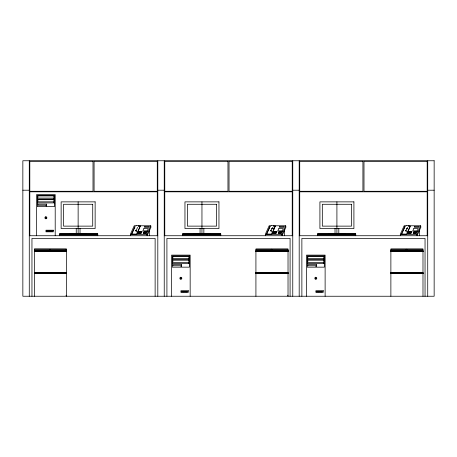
<?xml version="1.0" encoding="UTF-8"?>
<svg xmlns="http://www.w3.org/2000/svg" width="457" height="457" viewBox="0 0 457 457"><rect width="100%" height="100%" fill="white"/><g stroke="black" fill="none" stroke-linecap="round" stroke-linejoin="round"><path stroke-width="0.69" d="M49.664 249.591C49.836 252.281 50.87 247.414 50.264 250.625M272.041 250.162L271.995 249.596L271.824 250.625M406.159 249.785C405.656 249.882 407.044 251.379 406.97 249.785C406.353 248.471 407.53 250.367 406.673 250.699M49.733 249.825L49.767 250.242M406.279 250.242L406.336 249.579M50.344 249.471L50.053 249.208L50.481 249.768M271.966 249.619C271.012 249.105 271.612 249.128 272.041 249.768M406.684 249.236L406.953 249.579M271.812 249.356L271.601 249.208M49.744 249.83L50.207 249.505L50.327 250.247M271.886 250.247L271.886 249.699M406.844 250.247L406.844 249.699M130.571 235.732L130.359 234.338L134.204 225.769L136.272 225.769M135.118 226.038L131.513 234.07L136.689 234.07L140.288 226.038L138.997 226.038M131.862 233.915L134.906 227.118M137.608 227.318L135.918 231.088L135.78 230.162L136.54 232.013M137.037 233.915L140.288 226.038M150.759 225.769L150.964 227.163L147.12 235.732L146.914 234.338L150.759 225.769L138.34 225.769M265.528 235.732L265.317 234.338L269.162 225.769L271.23 225.769M270.076 226.038L266.471 234.07L271.647 234.07L275.245 226.038L273.309 226.038M266.819 233.915L267.374 232.682M267.928 231.448L270.144 226.501M272.566 227.318L270.875 231.088L270.738 230.162L271.498 232.013M271.995 233.915L273.103 231.448M273.657 230.208L275.245 226.038M285.716 225.769L285.922 227.163L282.078 235.732L281.872 234.338L285.716 225.769L273.297 225.769M400.486 235.732L400.275 234.338L404.119 225.769L406.187 225.769M405.033 226.038L401.429 234.07L406.604 234.07L410.203 226.038L408.267 226.038M401.777 233.915L402.331 232.682M402.885 231.448L405.102 226.501M407.524 227.318L405.833 231.088L405.696 230.162L406.456 232.013M407.227 233.298L410.277 226.501L408.981 226.501M420.674 225.769L420.88 227.163L417.035 235.732L416.83 234.338L420.674 225.769L408.255 225.769M49.687 249.613L49.75 249.465M50.133 250.122L50.116 249.79M271.378 249.579L271.321 250.242M271.372 250.625L272.041 250.173M271.692 250.122L271.669 249.79M271.875 250.242L271.378 250.35M406.65 250.122L406.627 249.79M49.984 249.785L49.979 250.156M271.538 249.785L271.538 250.156M271.241 249.613L271.309 250.47M406.342 249.305L406.673 249.288M406.496 249.785L406.496 250.156M271.172 250.173L271.292 250.499M271.812 250.585L271.492 250.653M406.77 250.585L406.353 250.585M274.223 227.78L272.772 228.711L271.395 228.711M271.521 249.453L271.881 249.705M406.479 249.453L406.839 249.705M22.85 190.209L29.277 190.209M157.808 190.209L164.234 190.209M292.766 190.209L299.192 190.209M427.723 190.209L434.15 190.209M37.371 199.149L54.4 199.149M37.371 202.902L54.4 202.902M136.369 225.467L138.442 225.467M271.327 225.467L273.4 225.467M406.284 225.467L408.358 225.467M138.42 226.501L140.362 226.501M274.023 226.501L275.32 226.501M406.353 228.711L407.73 228.711M69.727 234.121L86.544 234.121M193.545 234.121L210.369 234.121M328.503 234.121L345.326 234.121M130.359 234.338L146.914 234.338M265.317 234.338L281.872 234.338M400.275 234.338L416.83 234.338M59.461 234.824L97.752 234.824M182.48 234.824L220.771 234.824M317.438 234.824L355.729 234.824M29.277 235.732L157.808 235.732M164.234 235.732L292.766 235.732M299.192 235.732L427.723 235.732M34.361 249.111L66.471 249.168L65.928 250.282L66.471 250.282M255.92 249.191L288.03 249.168M390.878 249.168L422.988 249.168M287.487 250.282L288.03 250.282M34.361 250.807L66.471 250.784M255.92 250.784L288.03 250.807M390.878 250.784L422.988 250.807M422.988 250.847L390.878 250.904L422.988 250.91M34.361 251.19L66.471 251.19L34.361 251.264M34.361 251.344L66.471 251.367M255.92 251.327L288.03 251.304M390.878 251.304L422.988 251.327M34.361 251.464L66.471 251.39M255.92 251.47L288.03 251.47M390.878 251.464L422.988 251.459M34.361 251.561L66.471 251.561M255.92 251.561L288.03 251.561M390.878 251.561L422.988 251.561M34.361 251.653L66.471 251.653M255.92 251.653L288.03 251.653M390.878 251.653L422.988 251.653M172.329 259.667L189.358 259.667M307.287 259.667L324.316 259.667M172.329 263.421L189.358 263.421M307.287 263.421L324.316 263.421M34.361 272.601L66.471 272.601M255.92 272.601L288.03 272.601M390.878 272.601L422.988 272.601M66.471 272.903L34.361 272.903L66.471 272.96M288.03 272.903L255.92 272.903L288.03 272.96M390.878 272.903L422.988 272.903M390.878 272.96L422.988 272.978M34.361 273.023L66.471 273.075M255.92 273.023L288.03 273.046M390.878 273.046L422.988 273.075M34.361 273.097L66.471 273.16M255.92 273.097L288.03 273.177L255.92 273.195M422.988 273.16L390.878 273.177L422.988 273.206M34.361 273.206L66.471 273.206M34.361 273.303L66.471 273.303M255.92 273.303L288.03 273.303M390.878 273.303L422.988 273.303M34.361 273.406L66.471 273.406M255.92 273.406L288.03 273.406M390.878 273.406L422.988 273.406M65.928 295.296L66.471 295.296M287.487 295.296L288.03 295.296M427.723 160.755L427.723 296.245M427.186 235.732L427.186 191.814L299.729 191.814L299.729 235.732M425.044 296.245L425.044 238.405L301.871 238.405L301.871 296.245M422.988 296.245L422.988 249.042L390.878 249.042L390.878 296.245M419.486 229.374L419.486 235.732M355.729 235.732L355.729 233.841L317.438 233.841L317.438 235.732M338.808 228.449L338.808 234.121M336.912 201.868L336.912 234.121M335.021 228.449L335.021 234.121M325.121 296.245L325.121 255.115L306.487 255.115L306.487 296.245M299.192 160.755L299.192 296.245M292.766 160.755L292.766 296.245M292.229 235.732L292.229 191.814L164.771 191.814L164.771 235.732M290.086 296.245L290.086 238.405L166.914 238.405L166.914 296.245M288.03 296.245L288.03 249.042L255.92 249.054L255.92 296.245M284.528 229.374L284.528 235.732M220.771 235.732L220.771 233.841L182.48 233.841L182.48 235.732M203.851 228.449L203.851 234.121M201.954 201.868L201.954 234.121M200.063 228.449L200.063 234.121M190.163 296.245L190.163 255.115L171.529 255.115L171.529 296.245M164.234 160.755L164.234 296.245M157.808 160.755L157.808 296.245M157.271 235.732L157.271 191.814L29.814 191.814L29.814 235.732M155.129 296.245L155.129 238.405L31.956 238.405L31.956 296.245M149.57 229.374L149.57 235.732M97.752 235.732L97.752 233.841L59.461 233.841L59.461 235.732M80.026 228.449L80.026 234.121M78.136 201.868L78.136 234.121M76.245 228.449L76.245 234.121M66.471 296.245L66.471 249.042L34.361 249.048L34.361 296.245M55.206 235.732L55.206 194.602L36.571 194.602L36.571 235.732M29.277 160.755L29.277 296.245M49.984 249.505L50.11 250.253L49.984 249.505M271.538 249.505L271.669 250.253L271.538 249.505M406.496 249.505L406.627 250.253L406.496 249.505M138.151 233.133L137.974 233.533L138.751 233.533L138.928 233.133L138.151 233.133M138.391 232.596L138.214 233.001L138.991 233.001L139.168 232.596L138.391 232.596M138.631 232.065L138.454 232.464L139.231 232.464L139.408 232.065L138.631 232.065M138.871 231.528L138.694 231.928L139.471 231.928L139.648 231.528L138.871 231.528M139.185 233.133L139.065 233.401L141.384 233.133L139.185 233.133M139.425 232.596L139.305 232.864L141.624 232.596L139.425 232.596M139.665 232.065L139.545 232.327L141.864 232.065L139.665 232.065M139.905 231.528L139.785 231.796L142.104 231.528L139.905 231.528M143.881 228.54L142.841 230.859L147.32 230.859L148.359 228.54L143.881 228.54M144.84 226.398L144.435 227.312L148.913 227.312L149.319 226.398L144.84 226.398M143.452 233.133L143.275 233.533L144.052 233.533L144.229 233.133L143.452 233.133M143.692 232.596L143.515 233.001L144.292 233.001L144.469 232.596L143.692 232.596M143.938 232.065L143.755 232.464L144.532 232.464L144.709 232.065L143.938 232.065M144.178 231.528L143.995 231.928L144.772 231.928L144.949 231.528L144.178 231.528M144.492 233.133L144.309 233.533L145.086 233.533L145.263 233.133L144.492 233.133M144.732 232.596L144.549 233.001L145.326 233.001L145.503 232.596L144.732 232.596M144.972 232.065L144.789 232.464L145.566 232.464L145.743 232.065L144.972 232.065M145.212 231.528L145.029 231.928L145.806 231.928L145.983 231.528L145.212 231.528M145.526 233.133L145.343 233.533L146.12 233.533L146.303 233.133L145.526 233.133M145.766 232.596L145.583 233.001L146.36 233.001L146.543 232.596L145.766 232.596M146.006 232.065L145.823 232.464L146.6 232.464L146.783 232.065L146.006 232.065M146.246 231.528L146.063 231.928L146.84 231.928L147.023 231.528L146.246 231.528M273.109 233.133L272.932 233.533L273.709 233.533L273.886 233.133L273.109 233.133M273.349 232.596L273.172 233.001L273.949 233.001L274.126 232.596L273.349 232.596M273.589 232.065L273.412 232.464L274.189 232.464L274.366 232.065L273.589 232.065M273.829 231.528L273.652 231.928L274.428 231.928L274.606 231.528L273.829 231.528M274.143 233.133L274.023 233.401L276.342 233.133L274.143 233.133M274.383 232.596L274.263 232.864L276.582 232.596L274.383 232.596M274.623 232.065L274.503 232.327L276.822 232.065L274.623 232.065M274.863 231.528L274.743 231.796L277.062 231.528L274.863 231.528M278.839 228.54L277.799 230.859L282.277 230.859L283.317 228.54L278.839 228.54M279.798 226.398L279.393 227.312L283.871 227.312L284.277 226.398L279.798 226.398M278.41 233.133L278.233 233.533L279.01 233.533L279.187 233.133L278.41 233.133M278.65 232.596L278.473 233.001L279.25 233.001L279.427 232.596L278.65 232.596M278.896 232.065L278.713 232.464L279.49 232.464L279.667 232.065L278.896 232.065M279.136 231.528L278.953 231.928L279.73 231.928L279.907 231.528L279.136 231.528M279.45 233.133L279.267 233.533L280.044 233.533L280.221 233.133L279.45 233.133M279.69 232.596L279.507 233.001L280.284 233.001L280.461 232.596L279.69 232.596M279.93 232.065L279.747 232.464L280.524 232.464L280.701 232.065L279.93 232.065M280.17 231.528L279.987 231.928L280.764 231.928L280.941 231.528L280.17 231.528M280.484 233.133L280.301 233.533L281.078 233.533L281.261 233.133L280.484 233.133M280.724 232.596L280.541 233.001L281.318 233.001L281.501 232.596L280.724 232.596M280.964 232.065L280.781 232.464L281.558 232.464L281.74 232.065L280.964 232.065M281.204 231.528L281.021 231.928L281.798 231.928L281.98 231.528L281.204 231.528M408.067 233.133L407.89 233.533L408.667 233.533L408.844 233.133L408.067 233.133M408.307 232.596L408.13 233.001L408.906 233.001L409.084 232.596L408.307 232.596M408.547 232.065L408.369 232.464L409.146 232.464L409.323 232.065L408.547 232.065M408.787 231.528L408.609 231.928L409.386 231.928L409.563 231.528L408.787 231.528M409.101 233.133L408.981 233.401L411.3 233.133L409.101 233.133M409.341 232.596L409.221 232.864L411.54 232.596L409.341 232.596M409.581 232.065L409.461 232.327L411.78 232.065L409.581 232.065M409.82 231.528L409.701 231.796L412.02 231.528L409.82 231.528M413.796 228.54L412.757 230.859L417.235 230.859L418.275 228.54L413.796 228.54M414.756 226.398L414.35 227.312L418.829 227.312L419.235 226.398L414.756 226.398M413.368 233.133L413.191 233.533L413.968 233.533L414.145 233.133L413.368 233.133M413.608 232.596L413.431 233.001L414.208 233.001L414.385 232.596L413.608 232.596M413.853 232.065L413.671 232.464L414.448 232.464L414.625 232.065L413.853 232.065M414.093 231.528L413.911 231.928L414.688 231.928L414.865 231.528L414.093 231.528M414.408 233.133L414.225 233.533L415.002 233.533L415.179 233.133L414.408 233.133M414.648 232.596L414.465 233.001L415.242 233.001L415.419 232.596L414.648 232.596M414.887 232.065L414.705 232.464L415.482 232.464L415.659 232.065L414.887 232.065M415.127 231.528L414.945 231.928L415.721 231.928L415.899 231.528L415.127 231.528M415.442 233.133L415.259 233.533L416.036 233.533L416.218 233.133L415.442 233.133M415.681 232.596L415.499 233.001L416.276 233.001L416.458 232.596L415.681 232.596M415.921 232.065L415.739 232.464L416.516 232.464L416.698 232.065L415.921 232.065M416.161 231.528L415.979 231.928L416.755 231.928L416.938 231.528L416.161 231.528M46.191 205.559L46.191 205.981L46.191 205.559M53.412 198.395L53.412 198.818L53.412 198.395M53.412 202.143L53.412 202.571L53.412 202.143M181.149 266.077L181.149 266.5L181.149 266.077M188.37 258.913L188.37 259.336L188.37 258.913M188.37 262.661L188.37 263.083L188.37 262.661M316.107 266.077L316.107 266.5L316.107 266.077M323.328 258.913L323.328 259.336L323.328 258.913M323.328 262.661L323.328 263.083L323.328 262.661M147.285 231.196L146.897 231.196L147.285 231.196M282.243 231.196L281.855 231.196L282.243 231.196M417.201 231.196L416.813 231.196L417.201 231.196M45.889 216.721L44.957 217.252L44.957 218.326L45.889 218.863L46.814 218.326L46.814 217.252L45.889 216.721M45.889 217.304L45.426 217.572L45.889 218.377L46.351 218.109L45.889 217.304M180.846 277.233L179.915 277.77L179.915 278.844L180.846 279.376L181.772 278.844L181.772 277.77L180.846 277.233M180.846 277.822L180.384 278.09L180.846 278.896L181.309 278.627L180.846 277.822M315.804 277.233L314.873 277.77L314.873 278.844L315.804 279.376L316.73 278.844L316.73 277.77L315.804 277.233M315.804 277.822L315.341 278.09L315.804 278.896L316.267 278.627L315.804 277.822M434.15 160.755L22.85 160.755L22.85 296.245L434.15 296.245L434.15 160.755M93.005 161.287L29.814 161.287L29.814 191.277L93.005 191.277L93.005 161.287M157.271 161.287L94.079 161.287L94.079 191.277L157.271 191.277L157.271 161.287M227.963 161.287L164.771 161.287L164.771 191.277L227.963 191.277L227.963 161.287M292.229 161.287L229.037 161.287L229.037 191.277L292.229 191.277L292.229 161.287M362.921 161.287L299.729 161.287L299.729 191.277L362.921 191.277L362.921 161.287M427.186 161.287L363.995 161.287L363.995 191.277L427.186 191.277L427.186 161.287M54.4 195.402L37.371 195.402L37.371 206.65L54.4 206.65L54.4 195.402M53.869 195.939L37.908 195.939L37.908 198.081L53.869 198.081L53.869 195.939M53.869 199.686L37.908 199.686L37.908 201.828L53.869 201.828L53.869 199.686M95.136 201.868L61.135 201.868L61.135 228.54L95.136 228.54L95.136 201.868M218.954 201.868L184.959 201.868L184.959 228.54L218.954 228.54L218.954 201.868M353.912 201.868L319.917 201.868L319.917 228.54L353.912 228.54L353.912 201.868M46.643 204.17L38.074 204.17L38.074 205.244L46.643 205.244L46.643 204.17M92.725 204.279L63.546 204.279L63.546 226.129L92.725 226.129L92.725 204.279M216.544 204.279L187.364 204.279L187.364 226.129L216.544 226.129L216.544 204.279M351.502 204.279L322.322 204.279L322.322 226.129L351.502 226.129L351.502 204.279M53.366 230.208L45.957 230.208L45.957 231.819L53.366 231.819L53.366 230.208M47.454 230.796L46.386 230.796L46.386 231.333L47.454 231.333L47.454 230.796M49.065 230.796L47.991 230.796L47.991 231.333L49.065 231.333L49.065 230.796M50.67 230.796L49.596 230.796L49.596 231.333L50.67 231.333L50.67 230.796M52.275 230.796L51.207 230.796L51.207 231.333L52.275 231.333L52.275 230.796M97.604 233.875L59.581 233.875L59.581 234.807L97.604 234.807L97.604 233.875M220.622 233.875L182.6 233.875L182.6 234.807L220.622 234.807L220.622 233.875M355.58 233.875L317.558 233.875L317.558 234.807L355.58 234.807L355.58 233.875M66.471 250.899L34.361 250.887L66.471 250.91M288.03 250.887L255.92 250.904L288.03 250.91M288.03 251.19L255.92 251.19L288.03 251.224M422.988 251.19L390.878 251.19L422.988 251.241M189.358 255.92L172.329 255.92L172.329 267.168L189.358 267.168L189.358 255.92M324.316 255.92L307.287 255.92L307.287 267.168L324.316 267.168L324.316 255.92M188.827 256.457L172.866 256.457L172.866 258.599L188.827 258.599L188.827 256.457M323.784 256.457L307.824 256.457L307.824 258.599L323.784 258.599L323.784 256.457M188.827 260.204L172.866 260.204L172.866 262.347L188.827 262.347L188.827 260.204M323.784 260.204L307.824 260.204L307.824 262.347L323.784 262.347L323.784 260.204M181.6 264.689L173.032 264.689L173.032 265.763L181.6 265.763L181.6 264.689M316.558 264.689L307.989 264.689L307.989 265.763L316.558 265.763L316.558 264.689M188.324 290.726L180.915 290.726L180.915 292.331L188.324 292.331L188.324 290.726M323.282 290.726L315.873 290.726L315.873 292.331L323.282 292.331L323.282 290.726M182.412 291.315L181.343 291.315L181.343 291.852L182.412 291.852L182.412 291.315M184.022 291.315L182.949 291.315L182.949 291.852L184.022 291.852L184.022 291.315M185.628 291.315L184.554 291.315L184.554 291.852L185.628 291.852L185.628 291.315M187.233 291.315L186.165 291.315L186.165 291.852L187.233 291.852L187.233 291.315M317.369 291.315L316.301 291.315L316.301 291.852L317.369 291.852L317.369 291.315M318.98 291.315L317.906 291.315L317.906 291.852L318.98 291.852L318.98 291.315M320.586 291.315L319.512 291.315L319.512 291.852L320.586 291.852L320.586 291.315M322.191 291.315L321.122 291.315L321.122 291.852L322.191 291.852L322.191 291.315"/></g></svg>
